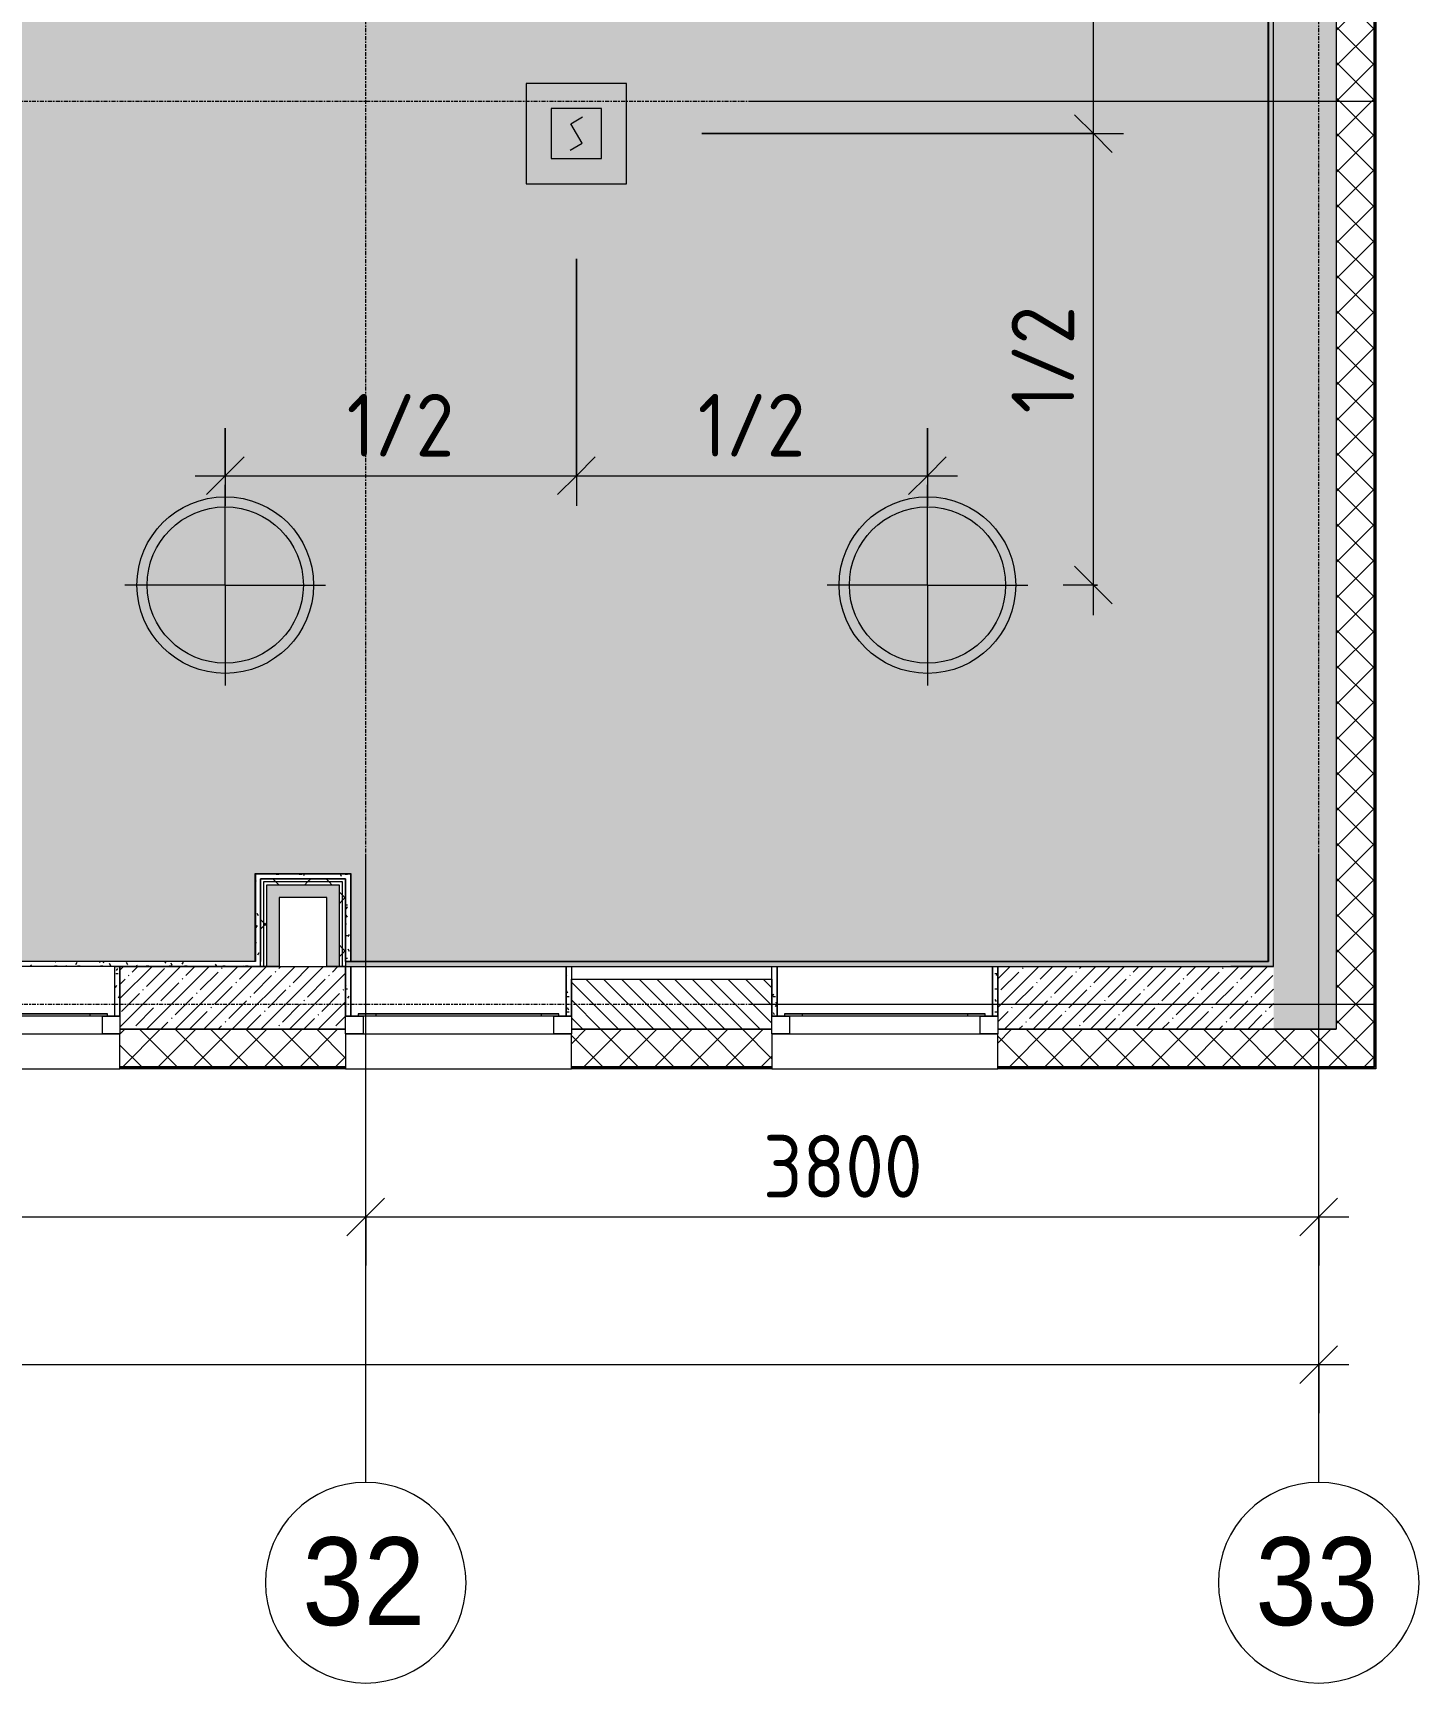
# Model space of a CAD drawing. Header units: millimetres. Extents: x 81548 to 272142, y -8553 to 29000.
# Drawn here: x 119883 to 125410, y -2706 to 3872 of the extents above; entities that cross this region are included whole.
import ezdxf

# ---------------------------------------------------------------- set-up
doc = ezdxf.new("R2010")
doc.units = ezdxf.units.MM
doc.linetypes.add('Осевая', pattern=[31.75, 6.35, -4.7625, 15.875, -4.7625])
for name, color, linetype, lineweight in [('A-ANNO-DIMS', 7, 'Continuous', 9), ('A-ANNO-DIMS-100', 7, 'Continuous', 9), ('A-GLAZ', 7, 'Continuous', 9), ('A-GLAZ-1', 7, 'Continuous', 13), ('A-WALL', 7, 'Continuous', 9), ('I-WALL', 7, 'Continuous', 9), ('Q-SPCQ', 7, 'Continuous', 9), ('Оси', 7, 'Continuous', 9), ('Оси-1', 7, 'Continuous', 20), ('Оси-2', 7, 'Осевая', 9)]:
    doc.layers.add(name, color=color, linetype=linetype, lineweight=lineweight)
for name, color, linetype, lineweight, true_color in [('A-ANNO-NOTE', 1, 'Continuous', 9, 0xff0000), ('A-CLNG-1', 7, 'Continuous', 9, 0xeaeaea), ('A-WALL-1', 7, 'Continuous', 9, 0x3c3c3c), ('A-WALL-2', 7, 'Continuous', 9, 0x535353), ('A-WALL-FNSH-1', 7, 'Continuous', 9, 0x3c3c3c), ('Q-SPCQ-4', 1, 'Continuous', 9, 0xff0000), ('S-COLS-1', 9, 'Continuous', 9, 0x808080), ('S-COLS-2', 7, 'Continuous', 9, 0x3c3c3c)]:
    doc.layers.add(name, color=color, linetype=linetype, lineweight=lineweight, true_color=true_color)
doc.layers.add('A-CLNG-PATT-1', color=7, linetype='Continuous', lineweight=9, transparency=1)
doc.styles.add('Arial', font='arial.ttf', dxfattribs={"width": 0.9, "height": 350})
doc.styles.add('ISOCPEUR', font='isocpeur.ttf', dxfattribs={"width": 0.9, "height": 250})
doc.dimstyles.new('ISO-2_5_0_9К_БОЛЬШОЙ', dxfattribs={"dimscale": 304.8, "dimtxt": 248.995294, "dimasz": 0.492126, "dimexe": 0.393701, "dimexo": 0.984252, "dimgap": 0, "dimtad": 1, "dimdec": 0, "dimrnd": 10, "dimzin": 0, "dimdsep": 46, "dimtxsty": 'ISOCPEUR', "dimblk1": 'OBLIQUE', "dimblk2": 'OBLIQUE', "dimsah": 1, "dimcen": 0.09, "dimdle": 0.393701, "dimazin": 0, "dimtfac": 1, "dimtdec": 4, "dimtix": 1, "dimtmove": 0, "dimatfit": 3, "dimfxl": 1, "dimtvp": 1, "dimtolj": 1, "dimtzin": 0, "dimarcsym": 2})
pattern_1 = [(45, (0, 0), (-70.71068, 70.71068), []), (135, (0, 0), (-70.71068, -70.71068), [])]
pattern_2 = [(45, (0, 0), (-57.024626, 57.024626), []), (45, (57.025, 0), (-57.024626, 57.024626), [100.806, -20.161, 3.353, -16.808])]
pattern_3 = [(0, (0, 0), (121.92, 30.48), [10.058, -81.382, 10.058, -81.382, -487.68]), (0, (0, 0), (121.92, 30.48), [-182.88, 10.058, -172.822, 10.058, -81.382, -213.36]), (0, (0, 0), (121.92, 30.48), [-457.2, 10.058, -50.902, 10.058, -142.342]), (120, (45.72, 15.24), (-87.356454, 90.345817), [10.058, -81.382, 10.058, -81.382, -487.68]), (120, (45.72, 15.24), (-87.356454, 90.345817), [-182.88, 10.058, -172.822, 10.058, -81.382, -213.36]), (120, (45.72, 15.24), (-87.356454, 90.345817), [-457.2, 10.058, -50.902, 10.058, -142.342]), (240, (60.96, 76.2), (-34.563546, -120.825817), [10.058, -81.382, 10.058, -81.382, -487.68]), (240, (60.96, 76.2), (-34.563546, -120.825817), [-182.88, 10.058, -172.822, 10.058, -81.382, -213.36]), (240, (60.96, 76.2), (-34.563546, -120.825817), [-457.2, 10.058, -50.902, 10.058, -142.342])]
pattern_4 = [(45, (0, 0), (-106.06602, 106.06602), []), (135, (0, 0), (-106.06602, -106.06602), [])]

# ---------------------------------------------------------------- blocks, each defined once
blk = doc.blocks.new('120_Окно_СКБ_1Ст - 120_Окно_СКБ_1Ст 900х2500_h_ с форточкой-22876038-Сводный план потолков 2 этажа в осях 23-33')
at = {"layer": 'A-GLAZ'}
for p, q in [((450, -57), (-450, -57)), ((-450, -127), (450, -127))]:
    blk.add_line(p, q, dxfattribs=at)
at = {"layer": 'A-GLAZ-1'}
for p, q in [((-450, -127), (-450, -57)), ((-450, -57), (-380, -57)), ((-380, -57), (-380, -127)), ((380, -127), (380, -57)), ((380, -57), (450, -57)), ((450, -57), (450, -127)), ((-380, -127), (-450, -127)), ((-400, -127), (-400, -137)), ((-330, -137), (-330, -127)), ((330, -137), (330, -127)), ((450, -127), (380, -127)), ((400, -137), (400, -127)), ((-400, -137), (400, -137)), ((400, -137), (-400, -137))]:
    blk.add_line(p, q, dxfattribs=at)
blk = doc.blocks.new('Извещатель потолочный - Монтируемые на перекрытии-30363607-Сводный план потолков 2 этажа в осях 23-33')
at = {"layer": 'Q-SPCQ'}
for p, q in [((-300, 300), (-300, -100)), ((100, 300), (-300, 300)), ((100, -100), (100, 300)), ((0, 200), (-200, 200)), ((-200, 200), (-200, 0)), ((0, 0), (0, 200)), ((-122.5, 139), (-74.9, 166.5)), ((-100, 100), (-122.5, 139)), ((-77.5, 61), (-100, 100)), ((-200, 0), (0, 0)), ((-125.1, 33.5), (-77.5, 61)), ((-300, -100), (100, -100))]:
    blk.add_line(p, q, dxfattribs=at)
blk = doc.blocks.new('Ось сетки - D8-29747960-Сводный план потолков 2 этажа в осях 23-33')
at = {"layer": 'Оси-1'}
for start, end in [(360, 180), (180, 360)]:
    blk.add_arc((0, 0), 4, start, end, dxfattribs=at)
blk = doc.blocks.new('DIMBLOCK11-Сводный план потолков 2 этажа в осях 23-33')
at = {"layer": 'A-ANNO-DIMS-100'}
for p, q in [((115960, -1042), (115960, -728.1)), ((121210, -1042), (121210, -728.1)), ((115960, -848.1), (121210, -848.1)), ((115960, -848.1), (115960, -1042)), ((121210, -848.1), (121210, -1042))]:
    blk.add_line(p, q, dxfattribs=at)
at = {"layer": 'A-ANNO-DIMS-100', "lineweight": 20}
for p, q in [((115960, -848.1), (116035, -773.1)), ((121210, -848.1), (121285, -773.1)), ((115960, -848.1), (115885, -923.1)), ((121210, -848.1), (121135, -923.1))]:
    blk.add_line(p, q, dxfattribs=at)
at = {"layer": 'A-ANNO-DIMS-100', "color": 0, "insert": (118269, -521.4), "char_height": 250, "width": 758.478, "attachment_point": 1, "line_spacing_factor": 1.149209, "style": 'ISOCPEUR'}
blk.add_mtext('5250', dxfattribs=at)
blk = doc.blocks.new('_Oblique')
at = {"color": 0, "linetype": 'ByBlock', "lineweight": -2}
blk.add_line((-0.5, -0.5), (0.5, 0.5), dxfattribs=at)
blk = doc.blocks.new('DIMBLOCK12-Сводный план потолков 2 этажа в осях 23-33')
at = {"layer": 'A-ANNO-DIMS-100'}
for p, q in [((121210, -1042), (121210, -728.1)), ((125010, -1042), (125010, -728.1)), ((121210, -848.1), (125130, -848.1)), ((121210, -848.1), (121210, -1042)), ((125010, -848.1), (125010, -1042))]:
    blk.add_line(p, q, dxfattribs=at)
at = {"layer": 'A-ANNO-DIMS-100', "lineweight": 20}
for p, q in [((121210, -848.1), (121285, -773.1)), ((125010, -848.1), (125085, -773.1)), ((121210, -848.1), (121135, -923.1)), ((125010, -848.1), (124935, -923.1))]:
    blk.add_line(p, q, dxfattribs=at)
at = {"layer": 'A-ANNO-DIMS-100', "color": 0, "insert": (122794, -521.4), "char_height": 250, "width": 758.478, "attachment_point": 1, "line_spacing_factor": 1.149209, "style": 'ISOCPEUR'}
blk.add_mtext('3800', dxfattribs=at)
blk = doc.blocks.new('DIMBLOCK13-Сводный план потолков 2 этажа в осях 23-33')
at = {"layer": 'A-ANNO-DIMS-100'}
for p, q in [((84560, -1631.1), (84560, -1317.1)), ((125010, -1631.1), (125010, -1317.1)), ((84440, -1437.1), (125130, -1437.1)), ((84560, -1437.1), (84560, -1631.1)), ((125010, -1437.1), (125010, -1631.1))]:
    blk.add_line(p, q, dxfattribs=at)
at = {"layer": 'A-ANNO-DIMS-100', "lineweight": 20}
for p, q in [((84560, -1437.1), (84635, -1362.1)), ((125010, -1437.1), (125085, -1362.1)), ((84560, -1437.1), (84485, -1512.1)), ((125010, -1437.1), (124935, -1512.1))]:
    blk.add_line(p, q, dxfattribs=at)
at = {"layer": 'A-ANNO-DIMS-100', "color": 0, "insert": (104366, -1110.5), "char_height": 250, "width": 1005.558, "attachment_point": 1, "line_spacing_factor": 1.149209, "style": 'ISOCPEUR'}
blk.add_mtext('40450', dxfattribs=at)
blk = doc.blocks.new('DIMBLOCK97-Сводный план потолков 2 этажа в осях 23-33')
at = {"layer": 'A-ANNO-DIMS-100'}
for p, q in [((122050, 2971), (122050, 1986.6)), ((122050, 2106.6), (122050, 2971)), ((120650, 2296.4), (120650, 1986.6)), ((120650, 2106.6), (120650, 2296.4)), ((120530, 2106.6), (122050, 2106.6))]:
    blk.add_line(p, q, dxfattribs=at)
at = {"layer": 'A-ANNO-DIMS-100', "lineweight": 20}
for p, q in [((120650, 2106.6), (120725, 2181.6)), ((122050, 2106.6), (122125, 2181.6)), ((120650, 2106.6), (120575, 2031.6)), ((122050, 2106.6), (121975, 2031.6))]:
    blk.add_line(p, q, dxfattribs=at)
at = {"layer": 'A-ANNO-DIMS-100', "color": 0, "insert": (121134.5, 2433.2), "char_height": 250, "width": 517.144, "attachment_point": 1, "line_spacing_factor": 1.149209, "style": 'ISOCPEUR'}
blk.add_mtext('1/2', dxfattribs=at)
blk = doc.blocks.new('DIMBLOCK98-Сводный план потолков 2 этажа в осях 23-33')
at = {"layer": 'A-ANNO-DIMS-100'}
for p, q in [((122050, 2971), (122050, 1986.6)), ((122050, 2106.6), (122050, 2971)), ((123450, 2296.4), (123450, 1986.6)), ((123450, 2106.6), (123450, 2296.4)), ((122050, 2106.6), (123570, 2106.6))]:
    blk.add_line(p, q, dxfattribs=at)
at = {"layer": 'A-ANNO-DIMS-100', "lineweight": 20}
for p, q in [((122050, 2106.6), (122125, 2181.6)), ((123450, 2106.6), (123525, 2181.6)), ((122050, 2106.6), (121975, 2031.6)), ((123450, 2106.6), (123375, 2031.6))]:
    blk.add_line(p, q, dxfattribs=at)
at = {"layer": 'A-ANNO-DIMS-100', "color": 0, "insert": (122534.5, 2433.2), "char_height": 250, "width": 517.144, "attachment_point": 1, "line_spacing_factor": 1.149209, "style": 'ISOCPEUR'}
blk.add_mtext('1/2', dxfattribs=at)
blk = doc.blocks.new('DIMBLOCK99-Сводный план потолков 2 этажа в осях 23-33')
at = {"layer": 'A-ANNO-DIMS-100', "lineweight": 20}
for p, q in [((124111.7, 3471), (124036.7, 3546)), ((124111.7, 3471), (124186.7, 3396)), ((124111.7, 1671), (124036.7, 1746)), ((124111.7, 1671), (124186.7, 1596))]:
    blk.add_line(p, q, dxfattribs=at)
at = {"layer": 'A-ANNO-DIMS-100'}
for p, q in [((122550, 3471), (124231.7, 3471)), ((124111.7, 3471), (122550, 3471)), ((124111.7, 1551), (124111.7, 3471)), ((124128.3, 1671), (123991.7, 1671)), ((124111.7, 1671), (124128.3, 1671))]:
    blk.add_line(p, q, dxfattribs=at)
at = {"layer": 'A-ANNO-DIMS-100', "color": 0, "insert": (123785.1, 2355.5), "char_height": 250, "width": 517.144, "attachment_point": 1, "rotation": 90, "line_spacing_factor": 1.149209, "style": 'ISOCPEUR'}
blk.add_mtext('1/2', dxfattribs=at)
blk = doc.blocks.new('DIMBLOCK100-Сводный план потолков 2 этажа в осях 23-33')
at = {"layer": 'A-ANNO-DIMS-100', "lineweight": 20}
for p, q in [((124111.7, 5271), (124036.7, 5346)), ((124111.7, 5271), (124186.7, 5196)), ((124111.7, 3471), (124036.7, 3546)), ((124111.7, 3471), (124186.7, 3396))]:
    blk.add_line(p, q, dxfattribs=at)
at = {"layer": 'A-ANNO-DIMS-100'}
for p, q in [((124111.7, 3471), (124111.7, 5391)), ((124128.3, 5271), (123991.7, 5271)), ((124111.7, 5271), (124128.3, 5271)), ((122550, 3471), (124231.7, 3471)), ((124111.7, 3471), (122550, 3471))]:
    blk.add_line(p, q, dxfattribs=at)
at = {"layer": 'A-ANNO-DIMS-100', "color": 0, "insert": (123785.1, 4155.5), "char_height": 250, "width": 517.144, "attachment_point": 1, "rotation": 90, "line_spacing_factor": 1.149209, "style": 'ISOCPEUR'}
blk.add_mtext('1/2', dxfattribs=at)

msp = doc.modelspace()

# ---------------------------------------------------------------- hatches: boundary and pattern name
at = {"layer": 'A-CLNG-PATT-1'}
h = msp.add_hatch(color=256, dxfattribs=at)
h.paths.add_polyline_path([(123987.2, 170), (124809, 170), (124809, 9754), (124794, 9754), (124794, 9804), (124809, 9804), (124809, 9979), (124410, 9980), (124410, 10359), (119351, 10359), (119351, 170), (120770, 170), (120770, 520), (121150, 520), (121150, 170), (123730, 170)])
h.paths.add_polyline_path([(118830, 170), (119290, 170.5), (119290, 5160), (111910, 5160), (111909, 6600), (109770, 6599), (109770, 170), (112510, 170), (112510, 520), (112890, 520), (112890, 170), (115179, 170), (115180, 520), (115650, 520), (115650, 170), (117930, 170)])
h.paths.add_polyline_path([(118680, 5139), (118580, 5139), (118580, 5159), (118680, 5159)])
h.paths.add_polyline_path([(117855, 5139), (117855, 5159), (117955, 5159), (117955, 5139)])
at = {"layer": 'A-WALL'}
h = msp.add_hatch(dxfattribs=at)
h.set_pattern_fill('FP_1', color=256, style=0, pattern_type=2)
h.set_pattern_definition(pattern_1)
h.paths.add_polyline_path([(125230, -250), (125230, 7700), (125080, 7700), (125080, -250)])
h.paths.add_polyline_path([(125080, 10000), (125230, 10000), (125230, 11920), (125080, 11920), (125080, 10095.8)])
h.paths.add_polyline_path([(125080, 13120), (125230, 13120), (125230, 21400), (125080, 21400), (125080, 13687.6)])
h = msp.add_hatch(dxfattribs=at)
h.set_pattern_fill('FP_3', color=256, style=0, pattern_type=2)
h.set_pattern_definition([(135, (0, 0), (-35.35534, -35.35534), [])])
h.paths.add_polyline_path([(122830, -100), (122830, 100), (122030, 100), (122030, -100), (122715.6, -100)])
h.paths.add_polyline_path([(119330, -100), (119330, 100), (118830, 100), (118830, -100), (118900.7, -100)])
h.paths.add_polyline_path([(113680, -100), (113680, 100), (113430, 100), (113430, -100)])
h.paths.add_polyline_path([(114580, -100), (115630, -100), (115630, 100), (114580, 100), (114580, -48)])
h.paths.add_polyline_path([(109999.2, -100), (110230, -100), (110230, 100), (108930, 100), (108930, -100)])
h.paths.add_polyline_path([(103780, -100), (104830, -100), (104830, 100), (103780, 100), (103780, -48)])
h.paths.add_polyline_path([(102880, -100), (102880, 100), (102630, 100), (102630, -100)])
h.paths.add_polyline_path([(101730, -100), (101730, 100), (100830, 100), (100830, -100), (101097.7, -100)])
h.paths.add_polyline_path([(99030, -100), (99030, 100), (95680, 100), (95680, -100), (97282.7, -100)])
h.paths.add_polyline_path([(94780, -100), (94780, 100), (94530, 100), (94530, -100), (94739.5, -100)])
h.paths.add_polyline_path([(92730, -100), (92730, 100), (91930, 100), (91930, -100), (92196.2, -100)])
h = msp.add_hatch(dxfattribs=at)
h.set_pattern_fill('FP_1', color=256, style=0, pattern_type=2)
h.set_pattern_definition(pattern_1)
h.paths.add_polyline_path([(125080, -250), (125080, -100), (123730, -100), (123730, -250), (123987.2, -250)])
h.paths.add_polyline_path([(122830, -250), (122830, -100), (122030, -100), (122030, -250), (122715.6, -250)])
h.paths.add_polyline_path([(120230, -250), (121130, -250), (121130, -100), (120230, -100), (120230, -118)])
h.paths.add_polyline_path([(117930, -250), (119330, -250), (119330, -100), (117930, -100), (117930, -188)])
h.paths.add_polyline_path([(115085.7, -250), (115630, -250), (115630, -100), (114580, -100), (114580, -250)])
h.paths.add_polyline_path([(113680, -250), (113680, -100), (112530, -100), (112530, -250), (112542.5, -250)])
h.paths.add_polyline_path([(110230, -250), (110230, -100), (108930, -100), (108930, -250), (109999.2, -250)])
h.paths.add_polyline_path([(108030, -250), (108030, -100), (107130, -100), (107130, -250), (107455.9, -250)])
h.paths.add_polyline_path([(104830, -250), (104830, -100), (103780, -100), (103780, -250)])
h.paths.add_polyline_path([(102369.3, -250), (102880, -250), (102880, -100), (100830, -100), (100830, -250), (101730, -250)])
h.paths.add_polyline_path([(99826, -250), (99930, -250), (99930, -100), (95680, -100), (95680, -250), (99030, -250)])
h.paths.add_polyline_path([(93630, -250), (94780, -250), (94780, -100), (93630, -100), (93630, -118)])
h.paths.add_polyline_path([(92730, -250), (92730, -100), (91930, -100), (91930, -250), (92196.2, -250)])
h.paths.add_polyline_path([(90924.5, -250), (91030, -250), (91030, -100), (89210, -100), (89210, -250), (89652.9, -250)])
at = {"layer": 'I-WALL'}
h = msp.add_hatch(dxfattribs=at)
h.set_pattern_fill('FP_20', color=256, style=0, pattern_type=2)
h.set_pattern_definition(pattern_3)
h.paths.add_polyline_path([(124830, 170), (124830, 9980), (124810, 9980), (124810, 170)])
h = msp.add_hatch(dxfattribs=at)
h.set_pattern_fill('FP_2', color=256, style=0, pattern_type=2)
h.set_pattern_definition(pattern_2)
h.paths.add_polyline_path([(124830, -100), (125080, -100), (125080, 7700), (124830, 7700), (124830, 150)])
h = msp.add_hatch(dxfattribs=at)
h.set_pattern_fill('FP_20', color=256, style=0, pattern_type=2)
h.set_pattern_definition(pattern_3)
h.paths.add_polyline_path([(120770, 170), (120790, 170), (120790, 520), (120770, 520), (120770, 218.4)])
h = msp.add_hatch(dxfattribs=at)
h.set_pattern_fill('FP_20', color=256, style=0, pattern_type=2)
h.set_pattern_definition(pattern_3)
h.paths.add_polyline_path([(121150, 500), (121150, 520), (120790, 520), (120790, 500), (121130, 500)])
h = msp.add_hatch(dxfattribs=at)
h.set_pattern_fill('FP_30', color=256, style=0, pattern_type=2)
h.set_pattern_definition(pattern_4)
h.paths.add_polyline_path([(121117.5, 487.5), (121117.5, 500), (120790, 500), (120790, 487.5), (121105, 487.5)])
h = msp.add_hatch(dxfattribs=at)
h.set_pattern_fill('FP_30', color=256, style=0, pattern_type=2)
h.set_pattern_definition(pattern_4)
h.paths.add_polyline_path([(120802.5, 150), (120802.5, 487.5), (120790, 487.5), (120790, 150)])
h = msp.add_hatch(dxfattribs=at)
h.set_pattern_fill('FP_30', color=256, style=0, pattern_type=2)
h.set_pattern_definition(pattern_4)
h.paths.add_polyline_path([(121055, 475), (121105, 475), (121105, 487.5), (120802.5, 487.5), (120802.5, 475), (120815, 475)])
h = msp.add_hatch(dxfattribs=at)
h.set_pattern_fill('FP_30', color=256, style=0, pattern_type=2)
h.set_pattern_definition(pattern_4)
h.paths.add_polyline_path([(120808.1, 150), (120815, 150), (120815, 475), (120802.5, 475), (120802.5, 150)])
for points in [[(121055, 425), (121055, 475), (120815, 475), (120815, 425), (120865, 425)], [(121055, 150), (121105, 150), (121105, 475), (121055, 475), (121055, 218.4)], [(120865, 150), (120865, 425), (120815, 425), (120815, 150)]]:
    msp.add_hatch(color=256, dxfattribs=at).paths.add_polyline_path(points)
h = msp.add_hatch(dxfattribs=at)
h.set_pattern_fill('FP_30', color=256, style=0, pattern_type=2)
h.set_pattern_definition(pattern_4)
h.paths.add_polyline_path([(121105, 150), (121117.5, 150), (121117.5, 487.5), (121105, 487.5), (121105, 218.4)])
h = msp.add_hatch(dxfattribs=at)
h.set_pattern_fill('FP_30', color=256, style=0, pattern_type=2)
h.set_pattern_definition(pattern_4)
h.paths.add_polyline_path([(121117.5, 150), (121130, 150), (121130, 500), (121117.5, 500), (121117.5, 218.4)])
h = msp.add_hatch(dxfattribs=at)
h.set_pattern_fill('FP_20', color=256, style=0, pattern_type=2)
h.set_pattern_definition(pattern_3)
h.paths.add_polyline_path([(121150, 170.5), (121150, 500), (121130, 500), (121130, 170.5)])
h = msp.add_hatch(dxfattribs=at)
h.set_pattern_fill('FP_20', color=256, style=0, pattern_type=2)
h.set_pattern_definition(pattern_3)
h.paths.add_polyline_path([(120790, 150), (120790, 170), (119290, 170), (119290, 150), (120172.3, 150)])
h = msp.add_hatch(dxfattribs=at)
h.set_pattern_fill('FP_20', color=256, style=0, pattern_type=2)
h.set_pattern_definition(pattern_3)
h.paths.add_polyline_path([(120210, -48), (120230, -48), (120230, 150), (120210, 150)])
h = msp.add_hatch(dxfattribs=at)
h.set_pattern_fill('FP_20', color=256, style=0, pattern_type=2)
h.set_pattern_definition(pattern_3)
h.paths.add_polyline_path([(123730, 150), (124830, 150), (124830, 170), (121130, 170), (121130, 150), (122715.6, 150)])
h = msp.add_hatch(dxfattribs=at)
h.set_pattern_fill('FP_20', color=256, style=0, pattern_type=2)
h.set_pattern_definition(pattern_3)
h.paths.add_polyline_path([(121130, -48), (121150, -48), (121150, 150), (121130, 150)])
h = msp.add_hatch(dxfattribs=at)
h.set_pattern_fill('FP_20', color=256, style=0, pattern_type=2)
h.set_pattern_definition(pattern_3)
h.paths.add_polyline_path([(122010, -48), (122030, -48), (122030, 150), (122010, 150)])
h = msp.add_hatch(dxfattribs=at)
h.set_pattern_fill('FP_20', color=256, style=0, pattern_type=2)
h.set_pattern_definition(pattern_3)
h.paths.add_polyline_path([(122830, -48), (122850, -48), (122850, 150), (122830, 150)])
h = msp.add_hatch(dxfattribs=at)
h.set_pattern_fill('FP_20', color=256, style=0, pattern_type=2)
h.set_pattern_definition(pattern_3)
h.paths.add_polyline_path([(123710, -48), (123730, -48), (123730, 150), (123710, 150)])
h = msp.add_hatch(dxfattribs=at)
h.set_pattern_fill('FP_2', color=256, style=0, pattern_type=2)
h.set_pattern_definition(pattern_2)
h.paths.add_polyline_path([(124830, -100), (124830, 150), (123730, 150), (123730, -100), (123987.2, -100)])
at = {"layer": 'S-COLS-1'}
h = msp.add_hatch(dxfattribs=at)
h.set_pattern_fill('FP_2', color=256, style=0, pattern_type=2)
h.set_pattern_definition(pattern_2)
h.paths.add_polyline_path([(120230, -100), (121130, -100), (121130, 150), (120230, 150), (120230, -48)])

# ---------------------------------------------------------------- linework, layer by layer
at = {"layer": 'A-ANNO-NOTE'}
for p, q in [((120650, 1671), (120650, 2071)), ((123450, 1671), (123450, 2071)), ((120650, 1671), (120250, 1671)), ((120650, 1671), (120650, 1271)), ((120650, 1671), (121050, 1671)), ((123450, 1671), (123050, 1671)), ((123450, 1671), (123450, 1271)), ((123450, 1671), (123850, 1671))]:
    msp.add_line(p, q, dxfattribs=at)
for centre, radius in [((120650, 1671), 352), ((120650, 1671), 311.5), ((123450, 1671), 352), ((123450, 1671), 311.5)]:
    msp.add_circle(centre, radius, dxfattribs=at)
at = {"layer": 'A-CLNG-1'}
for p, q in [((124809, 170), (124809, 9754)), ((120770, 520), (121150, 520)), ((121150, 520), (121150, 170.5)), ((120209, 150), (120209, -48)), ((120770, 170), (120770, 171)), ((121151, 150), (121151, -48)), ((122009, 150), (122009, -48)), ((122851, 150), (122851, -48)), ((123709, -48), (123709, 150)), ((123709, -48), (123709, -48))]:
    msp.add_line(p, q, dxfattribs=at)
at = {"layer": 'A-WALL'}
for p, q in [((124810, 9980), (124810, 170)), ((124830, 150), (124830, 9980)), ((125230, 7700), (125230, -250)), ((125233, 7700), (125233, -253)), ((121117.5, 487.5), (120802.5, 487.5)), ((120802.5, 487.5), (120802.5, 150)), ((121105, 475), (120815, 475)), ((120815, 475), (120815, 150)), ((121105, 150), (121105, 475)), ((121117.5, 150), (121117.5, 487.5)), ((123730, 150), (124830, 150)), ((124830, 150), (124659.5, 150)), ((122830, -100), (122030, -100)), ((122030, -100), (122830, -100)), ((121130, -250), (120230, -250)), ((121130, -253), (120230, -253)), ((122830, -250), (122030, -250)), ((122830, -253), (122030, -253)), ((125230, -250), (123730, -250)), ((125233, -253), (123730, -253))]:
    msp.add_line(p, q, dxfattribs=at)
at = {"layer": 'A-WALL-1'}
for p, q in [((125080, 7700), (125080, -100)), ((120790, 500), (121130, 500)), ((120790, 150), (120790, 500)), ((120790, 500), (120790, 170)), ((121130, 500), (120790, 500)), ((121130, 500), (121130, 150)), ((121130, 170.5), (121130, 500)), ((121055, 425), (120865, 425)), ((120865, 425), (120865, 150)), ((121055, 150), (121055, 425)), ((120865, 150), (115630, 150)), ((120210, -48), (120210, 150)), ((120210, 150), (120230, 150)), ((120230, 150), (120230, -48)), ((121130, 150), (121055, 150)), ((121150, 170.5), (121130, 170.5)), ((121130, 170), (124810, 170)), ((121130, -48), (121130, 150)), ((121130, 150), (124659.5, 150)), ((121150, 150), (121150, -48)), ((122010, -48), (122010, 150)), ((122010, 150), (122030, 150)), ((122030, 150), (122030, -48)), ((122830, -48), (122830, 150)), ((122850, 150), (122850, -48)), ((123710, -48), (123710, 150)), ((123710, 150), (123730, 150)), ((123730, -48), (123730, 150)), ((123730, 150), (123730, -48)), ((122030, -48), (122030, 100)), ((122030, 100), (122830, 100)), ((122830, 100), (122830, -48)), ((120230, -100), (121130, -100)), ((120230, -250), (120230, -118)), ((121130, -118), (121130, -250)), ((122030, -250), (122030, -118)), ((122830, -118), (122830, -250)), ((123730, -100), (125080, -100)), ((125080, -100), (123730, -100)), ((123730, -250), (123730, -118))]:
    msp.add_line(p, q, dxfattribs=at)
at = {"layer": 'A-WALL-2'}
for p, q in [((119330, -258), (120230, -258)), ((121130, -258), (122030, -258)), ((122830, -258), (123730, -258))]:
    msp.add_line(p, q, dxfattribs=at)
at = {"layer": 'A-WALL-FNSH-1'}
for p, q in [((125238, 7700), (125238, -258)), ((120769, 171), (120769, 521)), ((120769, 521), (121151, 521)), ((120770, 520), (120770, 171)), ((121151, 521), (121151, 170.5)), ((119350.5, 171), (120769, 171)), ((120770.5, 170), (119350.5, 170)), ((120209, 150), (120210, 150)), ((120770, 171), (120770.5, 171)), ((120770.5, 171), (120770.5, 170)), ((121151, 170.5), (121150, 170.5)), ((121151, 150), (121151, -48)), ((121155, 170), (121155, 171)), ((121155, 171), (124809, 171)), ((122009, 150), (122010, 150)), ((122851, 150), (122851, -48)), ((123709, 150), (123710, 150)), ((120230, -258), (120230, -250)), ((121130, -258), (120230, -258)), ((121130, -250), (121130, -258)), ((122030, -258), (122030, -250)), ((122830, -258), (122030, -258)), ((122830, -250), (122830, -258)), ((123730, -258), (123730, -250)), ((125238, -258), (123730, -258))]:
    msp.add_line(p, q, dxfattribs=at)
at = {"layer": 'S-COLS-2'}
for p, q in [((120230, -48), (120230, 150)), ((120230, 150), (121130, 150)), ((121130, 150), (121130, -48)), ((121130, -100), (120230, -100))]:
    msp.add_line(p, q, dxfattribs=at)
at = {"layer": 'Оси'}
for p, q in [((122738, 3600), (125238, 3600)), ((121210, -1906.3), (121210, 593.7)), ((125010, -1906.3), (125010, 593.7)), ((122738, 0), (125238, 0))]:
    msp.add_line(p, q, dxfattribs=at)
at = {"layer": 'Оси-2'}
for p, q in [((121210, 593.7), (121210, 19415.1)), ((125010, 593.7), (125010, 19415.1)), ((84847.6, 3600), (122738, 3600)), ((84847.6, 0), (122738, 0))]:
    msp.add_line(p, q, dxfattribs=at)

# ---------------------------------------------------------------- block references
at = {"layer": 'A-GLAZ', "rotation": 180}
for p in [(119780, -175), (121580, -175), (123280, -175)]:
    msp.add_blockref('120_Окно_СКБ_1Ст - 120_Окно_СКБ_1Ст 900х2500_h_ с форточкой-22876038-Сводный план потолков 2 этажа в осях 23-33', p, dxfattribs=at)
at = {"layer": 'Q-SPCQ-4'}
msp.add_blockref('Извещатель потолочный - Монтируемые на перекрытии-30363607-Сводный план потолков 2 этажа в осях 23-33', (122150, 3371), dxfattribs=at)
at = {"layer": 'Оси-1', "xscale": 99.99999999999993, "yscale": 99.99999999999993, "zscale": 99.99999999999993}
for p in [(121210, -2306.3), (125010, -2306.3)]:
    msp.add_blockref('Ось сетки - D8-29747960-Сводный план потолков 2 этажа в осях 23-33', p, dxfattribs=at)

# ---------------------------------------------------------------- texts
at = {"layer": 'Оси', "char_height": 350, "width": 606.076, "attachment_point": 1, "style": 'Arial'}
for s, insert in [('32', (120957.4, -2125.6)), ('33', (124757.4, -2125.6))]:
    msp.add_mtext(s, dxfattribs=dict(at, insert=insert))

# ---------------------------------------------------------------- dimensions: what is measured, and where the dimension line sits
at = {"layer": 'A-ANNO-DIMS'}
for base, p1, p2, picture, middle in [((124111.7, 5271), (122250, 3471), (123828.3, 5271), 'DIMBLOCK100-Сводный план потолков 2 этажа в осях 23-33', (123986.7, 4371)), ((124111.7, 3471), (123828.3, 1671), (122250, 3471), 'DIMBLOCK99-Сводный план потолков 2 этажа в осях 23-33', (123986.7, 2571))]:
    dim = msp.add_linear_dim(base=base, p1=p1, p2=p2, angle=90, text='1/2', dimstyle='ISO-2_5_0_9К_БОЛЬШОЙ', override={"dimpost": '<>', "dimfxl": 2393.956082}, dxfattribs=at)
    dim.commit()
    dim.dimension.update_dxf_attribs({"geometry": picture, "text_midpoint": middle})
for base, p1, p2, picture, middle in [((122050, 2106.6), (120650, 1996.4), (122050, 3271), 'DIMBLOCK97-Сводный план потолков 2 этажа в осях 23-33', (121350, 2231.6)), ((123450, 2106.6), (122050, 3271), (123450, 1996.4), 'DIMBLOCK98-Сводный план потолков 2 этажа в осях 23-33', (122750, 2231.6))]:
    dim = msp.add_linear_dim(base=base, p1=p1, p2=p2, text='1/2', dimstyle='ISO-2_5_0_9К_БОЛЬШОЙ', override={"dimpost": '<>', "dimfxl": 1893.317453}, dxfattribs=at)
    dim.commit()
    dim.dimension.update_dxf_attribs({"geometry": picture, "text_midpoint": middle})
for base, p1, p2, override, picture, middle in [((121210, -848.1), (115960, -742), (121210, -742), {"dimpost": '<>', "dimfxl": 5250}, 'DIMBLOCK11-Сводный план потолков 2 этажа в осях 23-33', (118585, -723.1)), ((125010, -848.1), (121210, -742), (125010, -742), {"dimpost": '<>', "dimfxl": 3800}, 'DIMBLOCK12-Сводный план потолков 2 этажа в осях 23-33', (123110, -723.1)), ((125010, -1437.1), (84560, -1331.1), (125010, -1331.1), {"dimpost": '<>', "dimfxl": 40450}, 'DIMBLOCK13-Сводный план потолков 2 этажа в осях 23-33', (104785, -1312.1))]:
    dim = msp.add_linear_dim(base=base, p1=p1, p2=p2, dimstyle='ISO-2_5_0_9К_БОЛЬШОЙ', override=override, dxfattribs=at)
    dim.commit()
    dim.dimension.update_dxf_attribs({"geometry": picture, "text_midpoint": middle})

doc.saveas('drawing.dxf')
